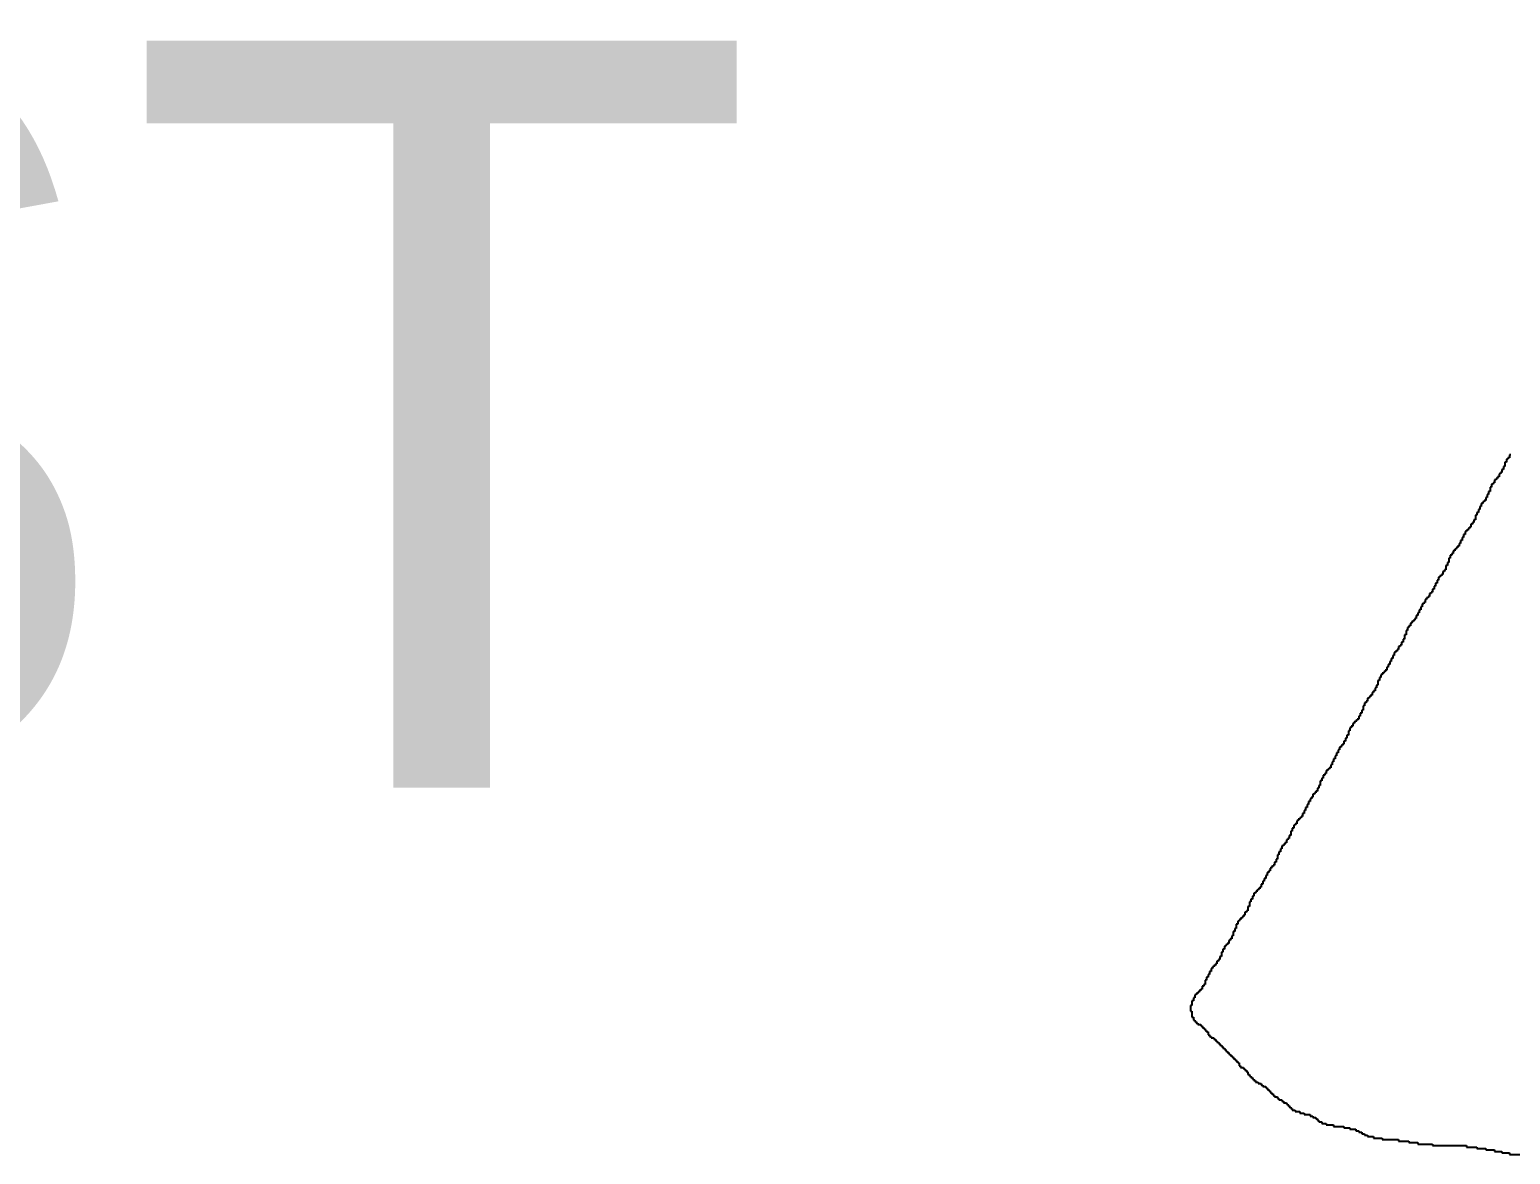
# Model space of a CAD drawing. Header units: millimetres. Extents: x 9.6 to 105, y 7.6 to 66.9.
# Drawn here: x 82.635 to 84.617, y 23.347 to 24.853 of the extents above; entities that cross this region are included whole.
import ezdxf

# ---------------------------------------------------------------- set-up
doc = ezdxf.new("R2010")
doc.units = ezdxf.units.MM
doc.layers.add('BottomOverlay', color=54, linetype='Continuous')
doc.layers.add('TopOverlay', color=2, linetype='Continuous')
doc.styles.add('Arial', font='arial.ttf', dxfattribs={"height": 0.2})

msp = doc.modelspace()

# ---------------------------------------------------------------- linework, layer by layer
at = {"layer": 'BottomOverlay'}
for p, q in [((84.6136, 24.2779), (84.6116, 24.2779)), ((84.6116, 24.2779), (84.6116, 24.2759)), ((84.6156, 24.2799), (84.6136, 24.2799)), ((84.6136, 24.2799), (84.6136, 24.2779)), ((84.6176, 24.2838), (84.6156, 24.2838)), ((84.6156, 24.2838), (84.6156, 24.2818)), ((84.6156, 24.2818), (84.6156, 24.2799)), ((84.6037, 24.2581), (84.6018, 24.2581)), ((84.6018, 24.2581), (84.6018, 24.2561)), ((84.6057, 24.2601), (84.6037, 24.2601)), ((84.6037, 24.2601), (84.6037, 24.2581)), ((84.6077, 24.264), (84.6057, 24.264)), ((84.6057, 24.264), (84.6057, 24.2621)), ((84.6057, 24.2621), (84.6057, 24.2601)), ((84.6097, 24.268), (84.6077, 24.268)), ((84.6077, 24.268), (84.6077, 24.266)), ((84.6077, 24.266), (84.6077, 24.264)), ((84.6116, 24.2739), (84.6097, 24.2739)), ((84.6097, 24.2739), (84.6097, 24.272)), ((84.6097, 24.272), (84.6097, 24.27)), ((84.6097, 24.27), (84.6097, 24.268)), ((84.6116, 24.2759), (84.6116, 24.2739)), ((84.5919, 24.2403), (84.5899, 24.2403)), ((84.5899, 24.2403), (84.5899, 24.2384)), ((84.5899, 24.2384), (84.5899, 24.2364)), ((84.5939, 24.2443), (84.5919, 24.2443)), ((84.5919, 24.2443), (84.5919, 24.2423)), ((84.5919, 24.2423), (84.5919, 24.2403)), ((84.5958, 24.2463), (84.5939, 24.2463)), ((84.5939, 24.2463), (84.5939, 24.2443)), ((84.5978, 24.2502), (84.5958, 24.2502)), ((84.5958, 24.2502), (84.5958, 24.2482)), ((84.5958, 24.2482), (84.5958, 24.2463)), ((84.5998, 24.2522), (84.5978, 24.2522)), ((84.5978, 24.2522), (84.5978, 24.2502)), ((84.6018, 24.2542), (84.5998, 24.2542)), ((84.5998, 24.2542), (84.5998, 24.2522)), ((84.6018, 24.2561), (84.6018, 24.2542)), ((84.58, 24.2186), (84.578, 24.2186)), ((84.578, 24.2186), (84.578, 24.2166)), ((84.582, 24.2206), (84.58, 24.2206)), ((84.58, 24.2206), (84.58, 24.2186)), ((84.584, 24.2225), (84.582, 24.2225)), ((84.582, 24.2225), (84.582, 24.2206)), ((84.586, 24.2265), (84.584, 24.2265)), ((84.584, 24.2265), (84.584, 24.2245)), ((84.584, 24.2245), (84.584, 24.2225)), ((84.5879, 24.2304), (84.586, 24.2304)), ((84.586, 24.2304), (84.586, 24.2285)), ((84.586, 24.2285), (84.586, 24.2265)), ((84.5899, 24.2344), (84.5879, 24.2344)), ((84.5879, 24.2344), (84.5879, 24.2324)), ((84.5879, 24.2324), (84.5879, 24.2304)), ((84.5899, 24.2364), (84.5899, 24.2344)), ((84.5721, 24.2028), (84.5701, 24.2028)), ((84.5701, 24.2028), (84.5701, 24.2008)), ((84.5701, 24.2008), (84.5701, 24.1988)), ((84.5701, 24.1988), (84.5701, 24.1969)), ((84.5741, 24.2067), (84.5721, 24.2067)), ((84.5721, 24.2067), (84.5721, 24.2048)), ((84.5721, 24.2048), (84.5721, 24.2028)), ((84.5761, 24.2107), (84.5741, 24.2107)), ((84.5741, 24.2107), (84.5741, 24.2087)), ((84.5741, 24.2087), (84.5741, 24.2067)), ((84.578, 24.2146), (84.5761, 24.2146)), ((84.5761, 24.2146), (84.5761, 24.2127)), ((84.5761, 24.2127), (84.5761, 24.2107)), ((84.578, 24.2166), (84.578, 24.2146)), ((84.5583, 24.181), (84.5563, 24.181)), ((84.5563, 24.181), (84.5563, 24.1791)), ((84.5563, 24.1791), (84.5563, 24.1771)), ((84.5603, 24.183), (84.5583, 24.183)), ((84.5583, 24.183), (84.5583, 24.181)), ((84.5622, 24.185), (84.5603, 24.185)), ((84.5603, 24.185), (84.5603, 24.183)), ((84.5642, 24.187), (84.5622, 24.187)), ((84.5622, 24.187), (84.5622, 24.185)), ((84.5662, 24.1909), (84.5642, 24.1909)), ((84.5642, 24.1909), (84.5642, 24.1889)), ((84.5642, 24.1889), (84.5642, 24.187)), ((84.5682, 24.1929), (84.5662, 24.1929)), ((84.5662, 24.1929), (84.5662, 24.1909)), ((84.5701, 24.1969), (84.5682, 24.1969)), ((84.5682, 24.1969), (84.5682, 24.1949)), ((84.5682, 24.1949), (84.5682, 24.1929)), ((84.5464, 24.1593), (84.5444, 24.1593)), ((84.5444, 24.1593), (84.5444, 24.1573)), ((84.5484, 24.1613), (84.5464, 24.1613)), ((84.5464, 24.1613), (84.5464, 24.1593)), ((84.5504, 24.1652), (84.5484, 24.1652)), ((84.5484, 24.1652), (84.5484, 24.1633)), ((84.5484, 24.1633), (84.5484, 24.1613)), ((84.5524, 24.1692), (84.5504, 24.1692)), ((84.5504, 24.1692), (84.5504, 24.1672)), ((84.5504, 24.1672), (84.5504, 24.1652)), ((84.5543, 24.1731), (84.5524, 24.1731)), ((84.5524, 24.1731), (84.5524, 24.1712)), ((84.5524, 24.1712), (84.5524, 24.1692)), ((84.5563, 24.1771), (84.5543, 24.1771)), ((84.5543, 24.1771), (84.5543, 24.1751)), ((84.5543, 24.1751), (84.5543, 24.1731)), ((84.5346, 24.1395), (84.5326, 24.1395)), ((84.5326, 24.1395), (84.5326, 24.1376)), ((84.5365, 24.1455), (84.5346, 24.1455)), ((84.5346, 24.1455), (84.5346, 24.1435)), ((84.5346, 24.1435), (84.5346, 24.1415)), ((84.5346, 24.1415), (84.5346, 24.1395)), ((84.5385, 24.1494), (84.5365, 24.1494)), ((84.5365, 24.1494), (84.5365, 24.1474)), ((84.5365, 24.1474), (84.5365, 24.1455)), ((84.5405, 24.1514), (84.5385, 24.1514)), ((84.5385, 24.1514), (84.5385, 24.1494)), ((84.5425, 24.1553), (84.5405, 24.1553)), ((84.5405, 24.1553), (84.5405, 24.1534)), ((84.5405, 24.1534), (84.5405, 24.1514)), ((84.5444, 24.1573), (84.5425, 24.1573)), ((84.5425, 24.1573), (84.5425, 24.1553)), ((84.5227, 24.1198), (84.5207, 24.1198)), ((84.5207, 24.1198), (84.5207, 24.1178)), ((84.5247, 24.1218), (84.5227, 24.1218)), ((84.5227, 24.1218), (84.5227, 24.1198)), ((84.5267, 24.1237), (84.5247, 24.1237)), ((84.5247, 24.1237), (84.5247, 24.1218)), ((84.5286, 24.1277), (84.5267, 24.1277)), ((84.5267, 24.1277), (84.5267, 24.1257)), ((84.5267, 24.1257), (84.5267, 24.1237)), ((84.5306, 24.1297), (84.5286, 24.1297)), ((84.5286, 24.1297), (84.5286, 24.1277)), ((84.5326, 24.1356), (84.5306, 24.1356)), ((84.5306, 24.1356), (84.5306, 24.1336)), ((84.5306, 24.1336), (84.5306, 24.1316)), ((84.5306, 24.1316), (84.5306, 24.1297)), ((84.5326, 24.1376), (84.5326, 24.1356)), ((84.5128, 24.1), (84.5109, 24.1)), ((84.5109, 24.1), (84.5109, 24.098)), ((84.5148, 24.104), (84.5128, 24.104)), ((84.5128, 24.104), (84.5128, 24.102)), ((84.5128, 24.102), (84.5128, 24.1)), ((84.5168, 24.1079), (84.5148, 24.1079)), ((84.5148, 24.1079), (84.5148, 24.1059)), ((84.5148, 24.1059), (84.5148, 24.104)), ((84.5188, 24.1119), (84.5168, 24.1119)), ((84.5168, 24.1119), (84.5168, 24.1099)), ((84.5168, 24.1099), (84.5168, 24.1079)), ((84.5207, 24.1158), (84.5188, 24.1158)), ((84.5188, 24.1158), (84.5188, 24.1138)), ((84.5188, 24.1138), (84.5188, 24.1119)), ((84.5207, 24.1178), (84.5207, 24.1158)), ((84.499, 24.0802), (84.497, 24.0802)), ((84.497, 24.0802), (84.497, 24.0783)), ((84.501, 24.0842), (84.499, 24.0842)), ((84.499, 24.0842), (84.499, 24.0822)), ((84.499, 24.0822), (84.499, 24.0802)), ((84.5029, 24.0862), (84.501, 24.0862)), ((84.501, 24.0862), (84.501, 24.0842)), ((84.5049, 24.0901), (84.5029, 24.0901)), ((84.5029, 24.0901), (84.5029, 24.0882)), ((84.5029, 24.0882), (84.5029, 24.0862)), ((84.5069, 24.0921), (84.5049, 24.0921)), ((84.5049, 24.0921), (84.5049, 24.0901)), ((84.5089, 24.0941), (84.5069, 24.0941)), ((84.5069, 24.0941), (84.5069, 24.0921)), ((84.5109, 24.098), (84.5089, 24.098)), ((84.5089, 24.098), (84.5089, 24.0961)), ((84.5089, 24.0961), (84.5089, 24.0941)), ((84.4871, 24.0605), (84.4852, 24.0605)), ((84.4852, 24.0605), (84.4852, 24.0585)), ((84.4891, 24.0625), (84.4871, 24.0625)), ((84.4871, 24.0625), (84.4871, 24.0605)), ((84.4911, 24.0644), (84.4891, 24.0644)), ((84.4891, 24.0644), (84.4891, 24.0625)), ((84.4931, 24.0684), (84.4911, 24.0684)), ((84.4911, 24.0684), (84.4911, 24.0664)), ((84.4911, 24.0664), (84.4911, 24.0644)), ((84.495, 24.0723), (84.4931, 24.0723)), ((84.4931, 24.0723), (84.4931, 24.0704)), ((84.4931, 24.0704), (84.4931, 24.0684)), ((84.497, 24.0763), (84.495, 24.0763)), ((84.495, 24.0763), (84.495, 24.0743)), ((84.495, 24.0743), (84.495, 24.0723)), ((84.497, 24.0783), (84.497, 24.0763)), ((84.4773, 24.0427), (84.4753, 24.0427)), ((84.4753, 24.0427), (84.4753, 24.0407)), ((84.4753, 24.0407), (84.4753, 24.0387)), ((84.4792, 24.0486), (84.4773, 24.0486)), ((84.4773, 24.0486), (84.4773, 24.0467)), ((84.4773, 24.0467), (84.4773, 24.0447)), ((84.4773, 24.0447), (84.4773, 24.0427)), ((84.4812, 24.0526), (84.4792, 24.0526)), ((84.4792, 24.0526), (84.4792, 24.0506)), ((84.4792, 24.0506), (84.4792, 24.0486)), ((84.4832, 24.0546), (84.4812, 24.0546)), ((84.4812, 24.0546), (84.4812, 24.0526)), ((84.4852, 24.0585), (84.4832, 24.0585)), ((84.4832, 24.0585), (84.4832, 24.0565)), ((84.4832, 24.0565), (84.4832, 24.0546)), ((84.4654, 24.021), (84.4634, 24.021)), ((84.4634, 24.021), (84.4634, 24.019)), ((84.4674, 24.0229), (84.4654, 24.0229)), ((84.4654, 24.0229), (84.4654, 24.021)), ((84.4693, 24.0269), (84.4674, 24.0269)), ((84.4674, 24.0269), (84.4674, 24.0249)), ((84.4674, 24.0249), (84.4674, 24.0229)), ((84.4713, 24.0289), (84.4693, 24.0289)), ((84.4693, 24.0289), (84.4693, 24.0269)), ((84.4733, 24.0328), (84.4713, 24.0328)), ((84.4713, 24.0328), (84.4713, 24.0308)), ((84.4713, 24.0308), (84.4713, 24.0289)), ((84.4753, 24.0368), (84.4733, 24.0368)), ((84.4733, 24.0368), (84.4733, 24.0348)), ((84.4733, 24.0348), (84.4733, 24.0328)), ((84.4753, 24.0387), (84.4753, 24.0368)), ((84.4555, 24.0032), (84.4535, 24.0032)), ((84.4535, 24.0032), (84.4535, 24.0012)), ((84.4535, 24.0012), (84.4535, 23.9992)), ((84.4575, 24.0071), (84.4555, 24.0071)), ((84.4555, 24.0071), (84.4555, 24.0051)), ((84.4555, 24.0051), (84.4555, 24.0032)), ((84.4595, 24.0111), (84.4575, 24.0111)), ((84.4575, 24.0111), (84.4575, 24.0091)), ((84.4575, 24.0091), (84.4575, 24.0071)), ((84.4614, 24.015), (84.4595, 24.015)), ((84.4595, 24.015), (84.4595, 24.0131)), ((84.4595, 24.0131), (84.4595, 24.0111)), ((84.4634, 24.019), (84.4614, 24.019)), ((84.4614, 24.019), (84.4614, 24.017)), ((84.4614, 24.017), (84.4614, 24.015)), ((84.4417, 23.9814), (84.4397, 23.9814)), ((84.4397, 23.9814), (84.4397, 23.9795)), ((84.4397, 23.9795), (84.4397, 23.9775)), ((84.4437, 23.9854), (84.4417, 23.9854)), ((84.4417, 23.9854), (84.4417, 23.9834)), ((84.4417, 23.9834), (84.4417, 23.9814)), ((84.4456, 23.9893), (84.4437, 23.9893)), ((84.4437, 23.9893), (84.4437, 23.9874)), ((84.4437, 23.9874), (84.4437, 23.9854)), ((84.4476, 23.9913), (84.4456, 23.9913)), ((84.4456, 23.9913), (84.4456, 23.9893)), ((84.4496, 23.9933), (84.4476, 23.9933)), ((84.4476, 23.9933), (84.4476, 23.9913)), ((84.4516, 23.9953), (84.4496, 23.9953)), ((84.4496, 23.9953), (84.4496, 23.9933)), ((84.4535, 23.9992), (84.4516, 23.9992)), ((84.4516, 23.9992), (84.4516, 23.9972)), ((84.4516, 23.9972), (84.4516, 23.9953)), ((84.4298, 23.9597), (84.4278, 23.9597)), ((84.4278, 23.9597), (84.4278, 23.9577)), ((84.4318, 23.9617), (84.4298, 23.9617)), ((84.4298, 23.9617), (84.4298, 23.9597)), ((84.4338, 23.9656), (84.4318, 23.9656)), ((84.4318, 23.9656), (84.4318, 23.9636)), ((84.4318, 23.9636), (84.4318, 23.9617)), ((84.4358, 23.9676), (84.4338, 23.9676)), ((84.4338, 23.9676), (84.4338, 23.9656)), ((84.4377, 23.9716), (84.4358, 23.9716)), ((84.4358, 23.9716), (84.4358, 23.9696)), ((84.4358, 23.9696), (84.4358, 23.9676)), ((84.4397, 23.9755), (84.4377, 23.9755)), ((84.4377, 23.9755), (84.4377, 23.9735)), ((84.4377, 23.9735), (84.4377, 23.9716)), ((84.4397, 23.9775), (84.4397, 23.9755)), ((84.4199, 23.9419), (84.418, 23.9419)), ((84.418, 23.9419), (84.418, 23.9399)), ((84.418, 23.9399), (84.418, 23.938)), ((84.4219, 23.9478), (84.4199, 23.9478)), ((84.4199, 23.9478), (84.4199, 23.9459)), ((84.4199, 23.9459), (84.4199, 23.9439)), ((84.4199, 23.9439), (84.4199, 23.9419)), ((84.4239, 23.9518), (84.4219, 23.9518)), ((84.4219, 23.9518), (84.4219, 23.9498)), ((84.4219, 23.9498), (84.4219, 23.9478)), ((84.4259, 23.9538), (84.4239, 23.9538)), ((84.4239, 23.9538), (84.4239, 23.9518)), ((84.4278, 23.9577), (84.4259, 23.9577)), ((84.4259, 23.9577), (84.4259, 23.9557)), ((84.4259, 23.9557), (84.4259, 23.9538)), ((84.4061, 23.9202), (84.4041, 23.9202)), ((84.4041, 23.9202), (84.4041, 23.9182)), ((84.4081, 23.9241), (84.4061, 23.9241)), ((84.4061, 23.9241), (84.4061, 23.9221)), ((84.4061, 23.9221), (84.4061, 23.9202)), ((84.4101, 23.9261), (84.4081, 23.9261)), ((84.4081, 23.9261), (84.4081, 23.9241)), ((84.412, 23.9281), (84.4101, 23.9281)), ((84.4101, 23.9281), (84.4101, 23.9261)), ((84.414, 23.93), (84.412, 23.93)), ((84.412, 23.93), (84.412, 23.9281)), ((84.416, 23.934), (84.414, 23.934)), ((84.414, 23.934), (84.414, 23.932)), ((84.414, 23.932), (84.414, 23.93)), ((84.418, 23.938), (84.416, 23.938)), ((84.416, 23.938), (84.416, 23.936)), ((84.416, 23.936), (84.416, 23.934)), ((84.3962, 23.9004), (84.3942, 23.9004)), ((84.3942, 23.9004), (84.3942, 23.8984)), ((84.3982, 23.9044), (84.3962, 23.9044)), ((84.3962, 23.9044), (84.3962, 23.9024)), ((84.3962, 23.9024), (84.3962, 23.9004)), ((84.4002, 23.9083), (84.3982, 23.9083)), ((84.3982, 23.9083), (84.3982, 23.9063)), ((84.3982, 23.9063), (84.3982, 23.9044)), ((84.4022, 23.9142), (84.4002, 23.9142)), ((84.4002, 23.9142), (84.4002, 23.9123)), ((84.4002, 23.9123), (84.4002, 23.9103)), ((84.4002, 23.9103), (84.4002, 23.9083)), ((84.4041, 23.9182), (84.4022, 23.9182)), ((84.4022, 23.9182), (84.4022, 23.9162)), ((84.4022, 23.9162), (84.4022, 23.9142)), ((84.3844, 23.8806), (84.3824, 23.8806)), ((84.3824, 23.8806), (84.3824, 23.8787)), ((84.3863, 23.8846), (84.3844, 23.8846)), ((84.3844, 23.8846), (84.3844, 23.8826)), ((84.3844, 23.8826), (84.3844, 23.8806)), ((84.3883, 23.8885), (84.3863, 23.8885)), ((84.3863, 23.8885), (84.3863, 23.8866)), ((84.3863, 23.8866), (84.3863, 23.8846)), ((84.3903, 23.8925), (84.3883, 23.8925)), ((84.3883, 23.8925), (84.3883, 23.8905)), ((84.3883, 23.8905), (84.3883, 23.8885)), ((84.3923, 23.8945), (84.3903, 23.8945)), ((84.3903, 23.8945), (84.3903, 23.8925)), ((84.3942, 23.8965), (84.3923, 23.8965)), ((84.3923, 23.8965), (84.3923, 23.8945)), ((84.3942, 23.8984), (84.3942, 23.8965)), ((84.3725, 23.8609), (84.3705, 23.8609)), ((84.3705, 23.8609), (84.3705, 23.8589)), ((84.3745, 23.8629), (84.3725, 23.8629)), ((84.3725, 23.8629), (84.3725, 23.8609)), ((84.3765, 23.8648), (84.3745, 23.8648)), ((84.3745, 23.8648), (84.3745, 23.8629)), ((84.3784, 23.8688), (84.3765, 23.8688)), ((84.3765, 23.8688), (84.3765, 23.8668)), ((84.3765, 23.8668), (84.3765, 23.8648)), ((84.3804, 23.8727), (84.3784, 23.8727)), ((84.3784, 23.8727), (84.3784, 23.8708)), ((84.3784, 23.8708), (84.3784, 23.8688)), ((84.3824, 23.8767), (84.3804, 23.8767)), ((84.3804, 23.8767), (84.3804, 23.8747)), ((84.3804, 23.8747), (84.3804, 23.8727)), ((84.3824, 23.8787), (84.3824, 23.8767)), ((84.3626, 23.8411), (84.3607, 23.8411)), ((84.3607, 23.8411), (84.3607, 23.8391)), ((84.3646, 23.847), (84.3626, 23.847)), ((84.3626, 23.847), (84.3626, 23.8451)), ((84.3626, 23.8451), (84.3626, 23.8431)), ((84.3626, 23.8431), (84.3626, 23.8411)), ((84.3666, 23.851), (84.3646, 23.851)), ((84.3646, 23.851), (84.3646, 23.849)), ((84.3646, 23.849), (84.3646, 23.847)), ((84.3686, 23.8549), (84.3666, 23.8549)), ((84.3666, 23.8549), (84.3666, 23.853)), ((84.3666, 23.853), (84.3666, 23.851)), ((84.3705, 23.8569), (84.3686, 23.8569)), ((84.3686, 23.8569), (84.3686, 23.8549)), ((84.3705, 23.8589), (84.3705, 23.8569)), ((84.3508, 23.8233), (84.3488, 23.8233)), ((84.3488, 23.8233), (84.3488, 23.8214)), ((84.3488, 23.8214), (84.3488, 23.8194)), ((84.3527, 23.8253), (84.3508, 23.8253)), ((84.3508, 23.8253), (84.3508, 23.8233)), ((84.3547, 23.8293), (84.3527, 23.8293)), ((84.3527, 23.8293), (84.3527, 23.8273)), ((84.3527, 23.8273), (84.3527, 23.8253)), ((84.3567, 23.8312), (84.3547, 23.8312)), ((84.3547, 23.8312), (84.3547, 23.8293)), ((84.3587, 23.8332), (84.3567, 23.8332)), ((84.3567, 23.8332), (84.3567, 23.8312)), ((84.3607, 23.8372), (84.3587, 23.8372)), ((84.3587, 23.8372), (84.3587, 23.8352)), ((84.3587, 23.8352), (84.3587, 23.8332)), ((84.3607, 23.8391), (84.3607, 23.8372)), ((84.3409, 23.8036), (84.3389, 23.8036)), ((84.3389, 23.8036), (84.3389, 23.8016)), ((84.3389, 23.8016), (84.3389, 23.7996)), ((84.3429, 23.8075), (84.3409, 23.8075)), ((84.3409, 23.8075), (84.3409, 23.8055)), ((84.3409, 23.8055), (84.3409, 23.8036)), ((84.3448, 23.8115), (84.3429, 23.8115)), ((84.3429, 23.8115), (84.3429, 23.8095)), ((84.3429, 23.8095), (84.3429, 23.8075)), ((84.3468, 23.8154), (84.3448, 23.8154)), ((84.3448, 23.8154), (84.3448, 23.8134)), ((84.3448, 23.8134), (84.3448, 23.8115)), ((84.3488, 23.8194), (84.3468, 23.8194)), ((84.3468, 23.8194), (84.3468, 23.8174)), ((84.3468, 23.8174), (84.3468, 23.8154)), ((84.3271, 23.7838), (84.3251, 23.7838)), ((84.3251, 23.7838), (84.3251, 23.7818)), ((84.3251, 23.7818), (84.3251, 23.7798)), ((84.329, 23.7878), (84.3271, 23.7878)), ((84.3271, 23.7878), (84.3271, 23.7858)), ((84.3271, 23.7858), (84.3271, 23.7838)), ((84.331, 23.7897), (84.329, 23.7897)), ((84.329, 23.7897), (84.329, 23.7878)), ((84.333, 23.7937), (84.331, 23.7937)), ((84.331, 23.7937), (84.331, 23.7917)), ((84.331, 23.7917), (84.331, 23.7897)), ((84.335, 23.7957), (84.333, 23.7957)), ((84.333, 23.7957), (84.333, 23.7937)), ((84.3369, 23.7976), (84.335, 23.7976)), ((84.335, 23.7976), (84.335, 23.7957)), ((84.3389, 23.7996), (84.3369, 23.7996)), ((84.3369, 23.7996), (84.3369, 23.7976)), ((84.3152, 23.7621), (84.3132, 23.7621)), ((84.3132, 23.7621), (84.3132, 23.7601)), ((84.3172, 23.764), (84.3152, 23.764)), ((84.3152, 23.764), (84.3152, 23.7621)), ((84.3191, 23.768), (84.3172, 23.768)), ((84.3172, 23.768), (84.3172, 23.766)), ((84.3172, 23.766), (84.3172, 23.764)), ((84.3211, 23.77), (84.3191, 23.77)), ((84.3191, 23.77), (84.3191, 23.768)), ((84.3231, 23.7739), (84.3211, 23.7739)), ((84.3211, 23.7739), (84.3211, 23.7719)), ((84.3211, 23.7719), (84.3211, 23.77)), ((84.3251, 23.7798), (84.3231, 23.7798)), ((84.3231, 23.7798), (84.3231, 23.7779)), ((84.3231, 23.7779), (84.3231, 23.7759)), ((84.3231, 23.7759), (84.3231, 23.7739)), ((84.3053, 23.7423), (84.3033, 23.7423)), ((84.3033, 23.7423), (84.3033, 23.7403)), ((84.3073, 23.7482), (84.3053, 23.7482)), ((84.3053, 23.7482), (84.3053, 23.7463)), ((84.3053, 23.7463), (84.3053, 23.7443)), ((84.3053, 23.7443), (84.3053, 23.7423)), ((84.3093, 23.7522), (84.3073, 23.7522)), ((84.3073, 23.7522), (84.3073, 23.7502)), ((84.3073, 23.7502), (84.3073, 23.7482)), ((84.3112, 23.7561), (84.3093, 23.7561)), ((84.3093, 23.7561), (84.3093, 23.7542)), ((84.3093, 23.7542), (84.3093, 23.7522)), ((84.3132, 23.7601), (84.3112, 23.7601)), ((84.3112, 23.7601), (84.3112, 23.7581)), ((84.3112, 23.7581), (84.3112, 23.7561)), ((84.2935, 23.7245), (84.2915, 23.7245)), ((84.2915, 23.7245), (84.2915, 23.7225)), ((84.2915, 23.7225), (84.2915, 23.7206)), ((84.2954, 23.7265), (84.2935, 23.7265)), ((84.2935, 23.7265), (84.2935, 23.7245)), ((84.2974, 23.7304), (84.2954, 23.7304)), ((84.2954, 23.7304), (84.2954, 23.7285)), ((84.2954, 23.7285), (84.2954, 23.7265)), ((84.2994, 23.7324), (84.2974, 23.7324)), ((84.2974, 23.7324), (84.2974, 23.7304)), ((84.3014, 23.7344), (84.2994, 23.7344)), ((84.2994, 23.7344), (84.2994, 23.7324)), ((84.3033, 23.7383), (84.3014, 23.7383)), ((84.3014, 23.7383), (84.3014, 23.7364)), ((84.3014, 23.7364), (84.3014, 23.7344)), ((84.3033, 23.7403), (84.3033, 23.7383)), ((84.2816, 23.7028), (84.2796, 23.7028)), ((84.2796, 23.7028), (84.2796, 23.7008)), ((84.2836, 23.7047), (84.2816, 23.7047)), ((84.2816, 23.7047), (84.2816, 23.7028)), ((84.2856, 23.7087), (84.2836, 23.7087)), ((84.2836, 23.7087), (84.2836, 23.7067)), ((84.2836, 23.7067), (84.2836, 23.7047)), ((84.2875, 23.7127), (84.2856, 23.7127)), ((84.2856, 23.7127), (84.2856, 23.7107)), ((84.2856, 23.7107), (84.2856, 23.7087)), ((84.2895, 23.7166), (84.2875, 23.7166)), ((84.2875, 23.7166), (84.2875, 23.7146)), ((84.2875, 23.7146), (84.2875, 23.7127)), ((84.2915, 23.7206), (84.2895, 23.7206)), ((84.2895, 23.7206), (84.2895, 23.7186)), ((84.2895, 23.7186), (84.2895, 23.7166)), ((84.2697, 23.685), (84.2678, 23.685)), ((84.2678, 23.685), (84.2678, 23.683)), ((84.2678, 23.683), (84.2678, 23.681)), ((84.2717, 23.6889), (84.2697, 23.6889)), ((84.2697, 23.6889), (84.2697, 23.687)), ((84.2697, 23.687), (84.2697, 23.685)), ((84.2737, 23.6929), (84.2717, 23.6929)), ((84.2717, 23.6929), (84.2717, 23.6909)), ((84.2717, 23.6909), (84.2717, 23.6889)), ((84.2757, 23.6968), (84.2737, 23.6968)), ((84.2737, 23.6968), (84.2737, 23.6949)), ((84.2737, 23.6949), (84.2737, 23.6929)), ((84.2776, 23.6988), (84.2757, 23.6988)), ((84.2757, 23.6988), (84.2757, 23.6968)), ((84.2796, 23.7008), (84.2776, 23.7008)), ((84.2776, 23.7008), (84.2776, 23.6988)), ((84.2579, 23.6632), (84.2559, 23.6632)), ((84.2559, 23.6632), (84.2559, 23.6613)), ((84.2599, 23.6652), (84.2579, 23.6652)), ((84.2579, 23.6652), (84.2579, 23.6632)), ((84.2618, 23.6672), (84.2599, 23.6672)), ((84.2599, 23.6672), (84.2599, 23.6652)), ((84.2638, 23.6712), (84.2618, 23.6712)), ((84.2618, 23.6712), (84.2618, 23.6692)), ((84.2618, 23.6692), (84.2618, 23.6672)), ((84.2658, 23.6731), (84.2638, 23.6731)), ((84.2638, 23.6731), (84.2638, 23.6712)), ((84.2678, 23.6791), (84.2658, 23.6791)), ((84.2658, 23.6791), (84.2658, 23.6771)), ((84.2658, 23.6771), (84.2658, 23.6751)), ((84.2658, 23.6751), (84.2658, 23.6731)), ((84.2678, 23.681), (84.2678, 23.6791)), ((84.248, 23.6455), (84.246, 23.6455)), ((84.246, 23.6455), (84.246, 23.6435)), ((84.246, 23.6435), (84.246, 23.6415)), ((84.25, 23.6494), (84.248, 23.6494)), ((84.248, 23.6494), (84.248, 23.6474)), ((84.248, 23.6474), (84.248, 23.6455)), ((84.252, 23.6553), (84.25, 23.6553)), ((84.25, 23.6553), (84.25, 23.6534)), ((84.25, 23.6534), (84.25, 23.6514)), ((84.25, 23.6514), (84.25, 23.6494)), ((84.2539, 23.6593), (84.252, 23.6593)), ((84.252, 23.6593), (84.252, 23.6573)), ((84.252, 23.6573), (84.252, 23.6553)), ((84.2559, 23.6613), (84.2539, 23.6613)), ((84.2539, 23.6613), (84.2539, 23.6593)), ((84.2361, 23.6257), (84.2342, 23.6257)), ((84.2342, 23.6257), (84.2342, 23.6237)), ((84.2342, 23.6237), (84.2342, 23.6217)), ((84.2381, 23.6277), (84.2361, 23.6277)), ((84.2361, 23.6277), (84.2361, 23.6257)), ((84.2401, 23.6296), (84.2381, 23.6296)), ((84.2381, 23.6296), (84.2381, 23.6277)), ((84.2421, 23.6336), (84.2401, 23.6336)), ((84.2401, 23.6336), (84.2401, 23.6316)), ((84.2401, 23.6316), (84.2401, 23.6296)), ((84.244, 23.6356), (84.2421, 23.6356)), ((84.2421, 23.6356), (84.2421, 23.6336)), ((84.246, 23.6395), (84.244, 23.6395)), ((84.244, 23.6395), (84.244, 23.6376)), ((84.244, 23.6376), (84.244, 23.6356)), ((84.246, 23.6415), (84.246, 23.6395)), ((84.2263, 23.6059), (84.2243, 23.6059)), ((84.2243, 23.6059), (84.2243, 23.604)), ((84.2243, 23.604), (84.2243, 23.602)), ((84.2282, 23.6079), (84.2263, 23.6079)), ((84.2263, 23.6079), (84.2263, 23.6059)), ((84.2302, 23.6119), (84.2282, 23.6119)), ((84.2282, 23.6119), (84.2282, 23.6099)), ((84.2282, 23.6099), (84.2282, 23.6079)), ((84.2322, 23.6178), (84.2302, 23.6178)), ((84.2302, 23.6178), (84.2302, 23.6158)), ((84.2302, 23.6158), (84.2302, 23.6138)), ((84.2302, 23.6138), (84.2302, 23.6119)), ((84.2342, 23.6217), (84.2322, 23.6217)), ((84.2322, 23.6217), (84.2322, 23.6198)), ((84.2322, 23.6198), (84.2322, 23.6178)), ((84.2124, 23.5842), (84.2105, 23.5842)), ((84.2105, 23.5842), (84.2105, 23.5822)), ((84.2144, 23.5881), (84.2124, 23.5881)), ((84.2124, 23.5881), (84.2124, 23.5862)), ((84.2124, 23.5862), (84.2124, 23.5842)), ((84.2164, 23.5921), (84.2144, 23.5921)), ((84.2144, 23.5921), (84.2144, 23.5901)), ((84.2144, 23.5901), (84.2144, 23.5881)), ((84.2184, 23.5961), (84.2164, 23.5961)), ((84.2164, 23.5961), (84.2164, 23.5941)), ((84.2164, 23.5941), (84.2164, 23.5921)), ((84.2203, 23.598), (84.2184, 23.598)), ((84.2184, 23.598), (84.2184, 23.5961)), ((84.2223, 23.6), (84.2203, 23.6)), ((84.2203, 23.6), (84.2203, 23.598)), ((84.2243, 23.602), (84.2223, 23.602)), ((84.2223, 23.602), (84.2223, 23.6)), ((84.2006, 23.5644), (84.1986, 23.5644)), ((84.1986, 23.5644), (84.1986, 23.5625)), ((84.2025, 23.5664), (84.2006, 23.5664)), ((84.2006, 23.5664), (84.2006, 23.5644)), ((84.2045, 23.5684), (84.2025, 23.5684)), ((84.2025, 23.5684), (84.2025, 23.5664)), ((84.2065, 23.5723), (84.2045, 23.5723)), ((84.2045, 23.5723), (84.2045, 23.5704)), ((84.2045, 23.5704), (84.2045, 23.5684)), ((84.2085, 23.5743), (84.2065, 23.5743)), ((84.2065, 23.5743), (84.2065, 23.5723)), ((84.2105, 23.5802), (84.2085, 23.5802)), ((84.2085, 23.5802), (84.2085, 23.5783)), ((84.2085, 23.5783), (84.2085, 23.5763)), ((84.2085, 23.5763), (84.2085, 23.5743)), ((84.2105, 23.5822), (84.2105, 23.5802)), ((84.1907, 23.5466), (84.1887, 23.5466)), ((84.1887, 23.5466), (84.1887, 23.5447)), ((84.1887, 23.5447), (84.1887, 23.5427)), ((84.1927, 23.5526), (84.1907, 23.5526)), ((84.1907, 23.5526), (84.1907, 23.5506)), ((84.1907, 23.5506), (84.1907, 23.5486)), ((84.1907, 23.5486), (84.1907, 23.5466)), ((84.1946, 23.5565), (84.1927, 23.5565)), ((84.1927, 23.5565), (84.1927, 23.5545)), ((84.1927, 23.5545), (84.1927, 23.5526)), ((84.1966, 23.5605), (84.1946, 23.5605)), ((84.1946, 23.5605), (84.1946, 23.5585)), ((84.1946, 23.5585), (84.1946, 23.5565)), ((84.1986, 23.5625), (84.1966, 23.5625)), ((84.1966, 23.5625), (84.1966, 23.5605)), ((84.1887, 23.5427), (84.1887, 23.5407)), ((84.1887, 23.5407), (84.1887, 23.5387)), ((84.1887, 23.5387), (84.1907, 23.5387)), ((84.1907, 23.5387), (84.1907, 23.5368)), ((84.1907, 23.5368), (84.1907, 23.5348)), ((84.1907, 23.5348), (84.1907, 23.5328)), ((84.1907, 23.5328), (84.1907, 23.5308)), ((84.1907, 23.5308), (84.1927, 23.5308)), ((84.1927, 23.5308), (84.1927, 23.5289)), ((84.1927, 23.5289), (84.1927, 23.5269)), ((84.1927, 23.5269), (84.1946, 23.5269)), ((84.1946, 23.5269), (84.1946, 23.5249)), ((84.1946, 23.5249), (84.1966, 23.5249)), ((84.1966, 23.5249), (84.1966, 23.5229)), ((84.1966, 23.5229), (84.1986, 23.5229)), ((84.1986, 23.5229), (84.1986, 23.521)), ((84.1986, 23.521), (84.2025, 23.521)), ((84.2025, 23.521), (84.2025, 23.519)), ((84.2025, 23.519), (84.2045, 23.519)), ((84.2045, 23.519), (84.2045, 23.517)), ((84.2045, 23.517), (84.2065, 23.517)), ((84.2065, 23.517), (84.2065, 23.515)), ((84.2065, 23.515), (84.2085, 23.515)), ((84.2085, 23.515), (84.2085, 23.513)), ((84.2085, 23.513), (84.2105, 23.513)), ((84.2105, 23.513), (84.2105, 23.5111)), ((84.2105, 23.5111), (84.2124, 23.5111)), ((84.2124, 23.5111), (84.2124, 23.5091)), ((84.2124, 23.5091), (84.2124, 23.5071)), ((84.2124, 23.5071), (84.2144, 23.5071)), ((84.2144, 23.5071), (84.2144, 23.5051)), ((84.2144, 23.5051), (84.2164, 23.5051)), ((84.2164, 23.5051), (84.2164, 23.5032)), ((84.2164, 23.5032), (84.2203, 23.5032)), ((84.2203, 23.5032), (84.2203, 23.5012)), ((84.2203, 23.5012), (84.2223, 23.5012)), ((84.2223, 23.5012), (84.2223, 23.4992)), ((84.2223, 23.4992), (84.2243, 23.4992)), ((84.2243, 23.4992), (84.2243, 23.4972)), ((84.2243, 23.4972), (84.2263, 23.4972)), ((84.2263, 23.4972), (84.2263, 23.4953)), ((84.2263, 23.4953), (84.2282, 23.4953)), ((84.2282, 23.4953), (84.2282, 23.4933)), ((84.2282, 23.4933), (84.2302, 23.4933)), ((84.2302, 23.4933), (84.2302, 23.4913)), ((84.2302, 23.4913), (84.2322, 23.4913)), ((84.2322, 23.4913), (84.2322, 23.4893)), ((84.2322, 23.4893), (84.2342, 23.4893)), ((84.2342, 23.4893), (84.2342, 23.4874)), ((84.2342, 23.4874), (84.2361, 23.4874)), ((84.2361, 23.4874), (84.2361, 23.4854)), ((84.2361, 23.4854), (84.2381, 23.4854)), ((84.2381, 23.4854), (84.2381, 23.4834)), ((84.2381, 23.4834), (84.2401, 23.4834)), ((84.2401, 23.4834), (84.2401, 23.4814)), ((84.2401, 23.4814), (84.2421, 23.4814)), ((84.2421, 23.4814), (84.2421, 23.4794)), ((84.2421, 23.4794), (84.244, 23.4794)), ((84.244, 23.4794), (84.244, 23.4775)), ((84.244, 23.4775), (84.246, 23.4775)), ((84.246, 23.4775), (84.246, 23.4755)), ((84.246, 23.4755), (84.248, 23.4755)), ((84.248, 23.4755), (84.248, 23.4735)), ((84.248, 23.4735), (84.25, 23.4735)), ((84.25, 23.4735), (84.25, 23.4715)), ((84.25, 23.4715), (84.252, 23.4715)), ((84.252, 23.4715), (84.252, 23.4696)), ((84.252, 23.4696), (84.2539, 23.4696)), ((84.2539, 23.4696), (84.2539, 23.4676)), ((84.2539, 23.4676), (84.2539, 23.4656)), ((84.2539, 23.4656), (84.2559, 23.4656)), ((84.2559, 23.4656), (84.2559, 23.4636)), ((84.2559, 23.4636), (84.2599, 23.4636)), ((84.2599, 23.4636), (84.2599, 23.4617)), ((84.2599, 23.4617), (84.2618, 23.4617)), ((84.2618, 23.4617), (84.2618, 23.4597)), ((84.2618, 23.4597), (84.2638, 23.4597)), ((84.2638, 23.4597), (84.2638, 23.4577)), ((84.2638, 23.4577), (84.2658, 23.4577)), ((84.2658, 23.4577), (84.2658, 23.4557)), ((84.2658, 23.4557), (84.2658, 23.4538)), ((84.2658, 23.4538), (84.2678, 23.4538)), ((84.2678, 23.4538), (84.2678, 23.4518)), ((84.2678, 23.4518), (84.2697, 23.4518)), ((84.2697, 23.4518), (84.2697, 23.4498)), ((84.2697, 23.4498), (84.2717, 23.4498)), ((84.2717, 23.4498), (84.2717, 23.4478)), ((84.2717, 23.4478), (84.2737, 23.4478)), ((84.2737, 23.4478), (84.2737, 23.4459)), ((84.2737, 23.4459), (84.2757, 23.4459)), ((84.2757, 23.4459), (84.2757, 23.4439)), ((84.2757, 23.4439), (84.2796, 23.4439)), ((84.2796, 23.4439), (84.2796, 23.4419)), ((84.2796, 23.4419), (84.2836, 23.4419)), ((84.2836, 23.4419), (84.2836, 23.4399)), ((84.2836, 23.4399), (84.2856, 23.4399)), ((84.2856, 23.4399), (84.2856, 23.4379)), ((84.2856, 23.4379), (84.2895, 23.4379)), ((84.2895, 23.4379), (84.2895, 23.436)), ((84.2895, 23.436), (84.2915, 23.436)), ((84.2915, 23.436), (84.2915, 23.434)), ((84.2915, 23.434), (84.2935, 23.434)), ((84.2935, 23.434), (84.2935, 23.432)), ((84.2935, 23.432), (84.2954, 23.432)), ((84.2954, 23.432), (84.2954, 23.43)), ((84.2954, 23.43), (84.2974, 23.43)), ((84.2974, 23.43), (84.2974, 23.4281)), ((84.2974, 23.4281), (84.2994, 23.4281)), ((84.2994, 23.4281), (84.2994, 23.4261)), ((84.2994, 23.4261), (84.3014, 23.4261)), ((84.3014, 23.4261), (84.3014, 23.4241)), ((84.3014, 23.4241), (84.3053, 23.4241)), ((84.3053, 23.4241), (84.3053, 23.4221)), ((84.3053, 23.4221), (84.3073, 23.4221)), ((84.3073, 23.4221), (84.3073, 23.4202)), ((84.3073, 23.4202), (84.3112, 23.4202)), ((84.3112, 23.4202), (84.3112, 23.4182)), ((84.3112, 23.4182), (84.3132, 23.4182)), ((84.3132, 23.4182), (84.3132, 23.4162)), ((84.3132, 23.4162), (84.3172, 23.4162)), ((84.3172, 23.4162), (84.3172, 23.4142)), ((84.3172, 23.4142), (84.3191, 23.4142)), ((84.3191, 23.4142), (84.3191, 23.4123)), ((84.3191, 23.4123), (84.3211, 23.4123)), ((84.3211, 23.4123), (84.3211, 23.4103)), ((84.3211, 23.4103), (84.3231, 23.4103)), ((84.3231, 23.4103), (84.3231, 23.4083)), ((84.3231, 23.4083), (84.3251, 23.4083)), ((84.3251, 23.4083), (84.3251, 23.4063)), ((84.3251, 23.4063), (84.329, 23.4063)), ((84.329, 23.4063), (84.329, 23.4043)), ((84.329, 23.4043), (84.335, 23.4043)), ((84.335, 23.4043), (84.335, 23.4024)), ((84.335, 23.4024), (84.3409, 23.4024)), ((84.3409, 23.4024), (84.3409, 23.4004)), ((84.3409, 23.4004), (84.3488, 23.4004)), ((84.3488, 23.4004), (84.3488, 23.3984)), ((84.3488, 23.3984), (84.3527, 23.3984)), ((84.3527, 23.3984), (84.3527, 23.3964)), ((84.3527, 23.3964), (84.3567, 23.3964)), ((84.3567, 23.3964), (84.3567, 23.3945)), ((84.3567, 23.3945), (84.3587, 23.3945)), ((84.3587, 23.3945), (84.3587, 23.3925)), ((84.3587, 23.3925), (84.3607, 23.3925)), ((84.3607, 23.3925), (84.3607, 23.3905)), ((84.3607, 23.3905), (84.3646, 23.3905)), ((84.3646, 23.3905), (84.3646, 23.3885)), ((84.3646, 23.3885), (84.3705, 23.3885)), ((84.3705, 23.3885), (84.3705, 23.3866)), ((84.3705, 23.3866), (84.3804, 23.3866)), ((84.3804, 23.3866), (84.3804, 23.3846)), ((84.3804, 23.3846), (84.3942, 23.3846)), ((84.3942, 23.3846), (84.3942, 23.3826)), ((84.3942, 23.3826), (84.4022, 23.3826)), ((84.4022, 23.3826), (84.4022, 23.3806)), ((84.4022, 23.3806), (84.4101, 23.3806)), ((84.4101, 23.3806), (84.4101, 23.3787)), ((84.4101, 23.3787), (84.414, 23.3787)), ((84.414, 23.3787), (84.414, 23.3767)), ((84.414, 23.3767), (84.418, 23.3767)), ((84.418, 23.3767), (84.418, 23.3747)), ((84.418, 23.3747), (84.4219, 23.3747)), ((84.4219, 23.3747), (84.4219, 23.3727)), ((84.4219, 23.3727), (84.4259, 23.3727)), ((84.4259, 23.3727), (84.4259, 23.3708)), ((84.4259, 23.3708), (84.4338, 23.3708)), ((84.4338, 23.3708), (84.4338, 23.3688)), ((84.4338, 23.3688), (84.4456, 23.3688)), ((84.4456, 23.3688), (84.4456, 23.3668)), ((84.4456, 23.3668), (84.4674, 23.3668)), ((84.4674, 23.3668), (84.4674, 23.3648)), ((84.4674, 23.3648), (84.4812, 23.3648)), ((84.4812, 23.3648), (84.4812, 23.3628)), ((84.4812, 23.3628), (84.4931, 23.3628)), ((84.4931, 23.3628), (84.4931, 23.3609)), ((84.4931, 23.3609), (84.5128, 23.3609)), ((84.5128, 23.3609), (84.5128, 23.3589)), ((84.5128, 23.3589), (84.5583, 23.3589)), ((84.5583, 23.3589), (84.5583, 23.3569)), ((84.5583, 23.3569), (84.5721, 23.3569)), ((84.5721, 23.3569), (84.5721, 23.3549)), ((84.5721, 23.3549), (84.584, 23.3549)), ((84.584, 23.3549), (84.584, 23.353)), ((84.584, 23.353), (84.5958, 23.353)), ((84.5958, 23.353), (84.5958, 23.351)), ((84.5958, 23.351), (84.6057, 23.351)), ((84.6057, 23.351), (84.6057, 23.349)), ((84.6057, 23.349), (84.6156, 23.349)), ((84.6156, 23.349), (84.6156, 23.347)), ((84.6156, 23.347), (84.6393, 23.347))]:
    msp.add_line(p, q, dxfattribs=at)

# ---------------------------------------------------------------- texts
at = {"layer": 'TopOverlay', "style": 'Arial'}
msp.add_text('RST', height=1, rotation=360, dxfattribs=at).set_placement((80.82, 23.8382))

doc.saveas('drawing.dxf')
